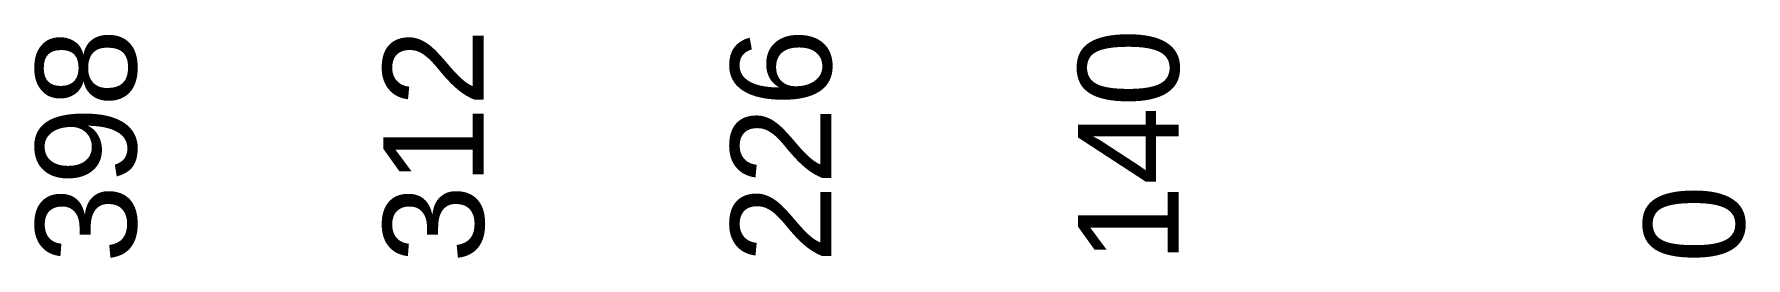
# Paper-space layout 'Drive Roller (Fix)' of a CAD drawing. Header units: millimetres. Extents: x -170 to 420, y 0 to 297.
# Drawn here: x 327.55 to 369.92, y 90.76 to 96.29 of the extents above; entities that cross this region are included whole.
import ezdxf

# ---------------------------------------------------------------- set-up
doc = ezdxf.new("R2010")
doc.units = ezdxf.units.MM
doc.layers.add('Dimensions', color=5, linetype='Continuous', lineweight=25)
doc.styles.add('Text Style6', font='ARIAL.TTF')

# ---------------------------------------------------------------- blocks, each defined once
blk = doc.blocks.new('2dTransSymbol26')
at = {"layer": 'Dimensions', "color": 18, "linetype": 'Continuous', "lineweight": 25, "true_color": 0x000000, "attachment_point": 7, "rotation": 90, "style": 'Text Style6'}
for s, insert, char_height in [('398', (330.116, 90.627), 2.4892), ('140', (355.916, 90.627), 2.4892), ('0', (369.916, 90.627), 2.489)]:
    blk.add_mtext(s, dxfattribs=dict(at, insert=insert, char_height=char_height))
at = {"layer": 'Dimensions', "linetype": 'Continuous', "lineweight": 25, "char_height": 2.4892, "attachment_point": 7, "rotation": 90, "style": 'Text Style6'}
for s, insert in [('312', (338.716, 90.627)), ('226', (347.316, 90.627))]:
    blk.add_mtext(s, dxfattribs=dict(at, insert=insert))

psp = doc.layouts.new('Drive Roller (Fix)')

# ---------------------------------------------------------------- block references
at = {"layer": 'Dimensions'}
psp.add_blockref('2dTransSymbol26', (0, 0), dxfattribs=at)

doc.saveas('drawing.dxf')
